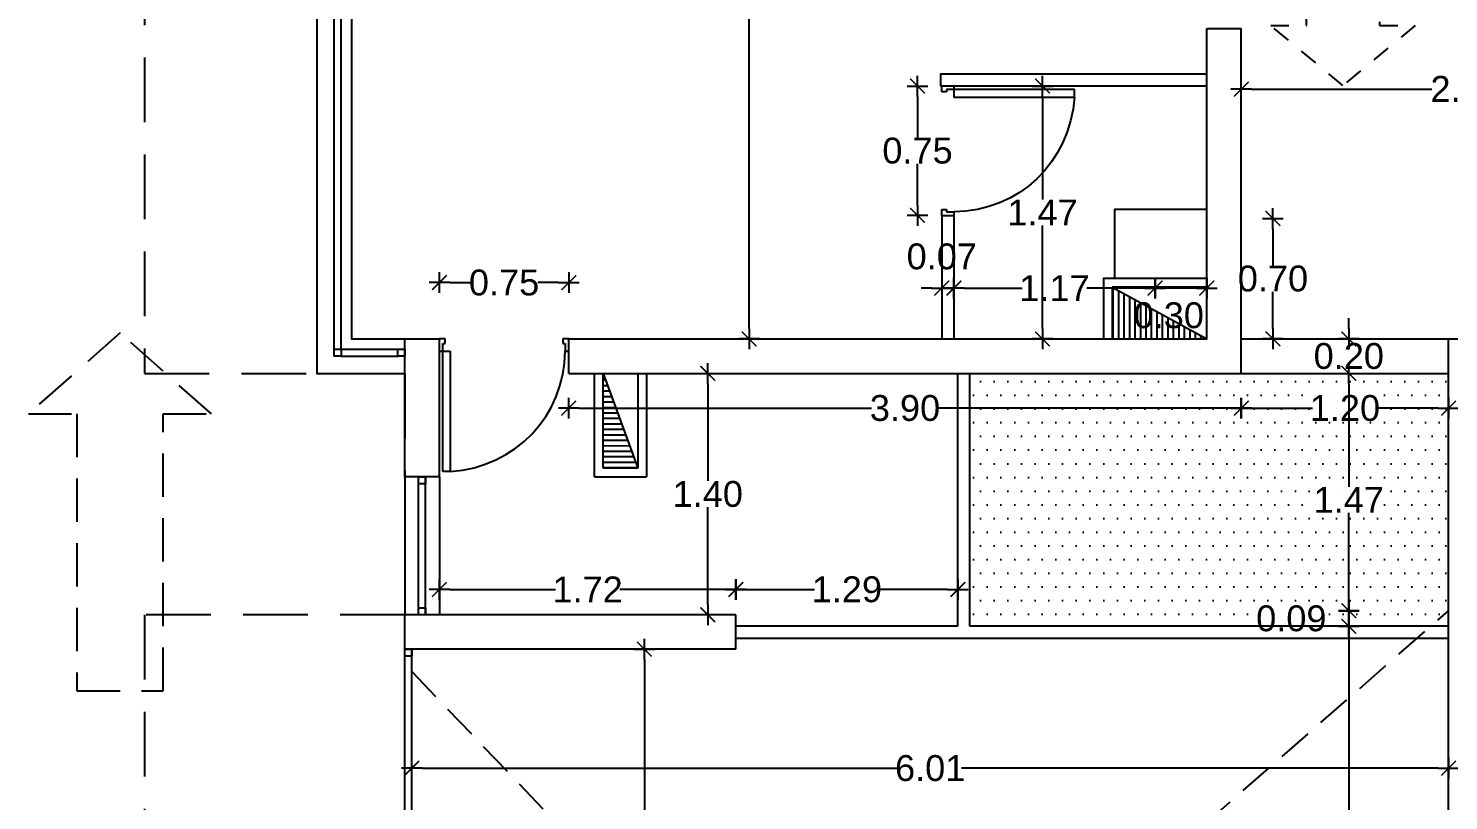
# Model space of a CAD drawing. Header units: millimetres. Extents: x 1217 to 2428, y 234 to 644.
# Drawn here: x 2356.4 to 2364.63, y 408.39 to 412.87 of the extents above; entities that cross this region are included whole.
import ezdxf

# ---------------------------------------------------------------- set-up
doc = ezdxf.new("R2010")
doc.units = ezdxf.units.MM
doc.linetypes.add('HIDDEN', pattern=[0.375, 0.25, -0.125])
doc.linetypes.add('HIDDEN2', pattern=[0.1875, 0.125, -0.0625])
doc.layers.get('0').update_dxf_attribs({"lineweight": 5})
for name, color, linetype in [('0.1', 251, 'Continuous'), ('0.2', 2, 'Continuous'), ('0.3', 6, 'Continuous'), ('COTAS INTERIORES', 3, 'Continuous'), ('MURO', 5, 'Continuous'), ('MUROS', 7, 'Continuous'), ('PUERTAS', 2, 'Continuous'), ('SHAFT', 3, 'Continuous')]:
    doc.layers.add(name, color=color, linetype=linetype)
doc.styles.add('INTERARQ', font='arial.ttf')
doc.dimstyles.new('ESCALA_1-50', dxfattribs={"dimtxt": 0.15, "dimasz": 0.06, "dimexe": 0.18, "dimexo": 0.0625, "dimgap": 0, "dimtad": 0, "dimtih": 1, "dimtoh": 1, "dimzin": 0, "dimdsep": 46, "dimtxsty": 'INTERARQ', "dimblk": 'DIMTICK', "dimcen": 0, "dimse1": 1, "dimse2": 1, "dimclrd": 256, "dimclre": 1, "dimclrt": 2, "dimadec": 0, "dimazin": 0, "dimtfac": 4.5, "dimtofl": 0, "dimtmove": 2, "dimatfit": 3, "dimldrblk": 'DIMTICK', "dimfxl": 1, "dimtolj": 1, "dimtzin": 0, "dimarcsym": 0})

# ---------------------------------------------------------------- blocks, each defined once
blk = doc.blocks.new('DFDFDFDFDDFGGG')
at = {"layer": 'PUERTAS'}
for p, q in [((381629.6763, 7752659.5205), (381629.6427, 7752659.5205)), ((381629.6763, 7752659.4936), (381629.6763, 7752659.5205)), ((381630.359, 7752659.5205), (381630.359, 7752659.4936)), ((381630.3927, 7752659.5205), (381630.359, 7752659.5205)), ((381629.6427, 7752659.4505), (381629.6629, 7752659.4505)), ((381629.6628, 7752658.7508), (381629.6629, 7752659.4505)), ((381629.6629, 7752659.4936), (381629.6763, 7752659.4936)), ((381629.6629, 7752659.4505), (381629.6629, 7752659.4936)), ((381629.6629, 7752659.4505), (381629.7061, 7752659.4505)), ((381629.7061, 7752659.4505), (381629.706, 7752658.7508)), ((381630.359, 7752659.4936), (381630.3725, 7752659.4936)), ((381630.3725, 7752659.4936), (381630.3725, 7752659.4505)), ((381630.3725, 7752659.4505), (381630.3927, 7752659.4505)), ((381629.706, 7752658.7508), (381629.6628, 7752658.7508))]:
    blk.add_line(p, q, dxfattribs=at)
blk.add_ellipse((381629.5787, 7752659.5294), major_axis=(-0.6336, 0.5233), ratio=0.91419, start_param=2.378631, end_param=3.775075, dxfattribs=at)
blk = doc.blocks.new('FLE')
at = {"layer": '0.1', "linetype": 'HIDDEN2', "elevation": 0}
for points in [[(382541.0671, 7753495.9584), (382541.0671, 7753500.898), (382540.5671, 7753500.898), (382540.5671, 7753495.9584, -0.414214), (382540.0671, 7753495.4584), (382538.8262, 7753495.4584), (382538.8262, 7753495.7034), (382538.4149, 7753495.2084), (382538.8262, 7753494.7133), (382538.8262, 7753494.9584), (382540.0671, 7753494.9584, 0.21525), (382540.8171, 7753495.2969, 0.138715)], [(382540.5671, 7753495.9584), (382540.5671, 7753500.898), (382541.0671, 7753500.898), (382541.0671, 7753495.9584, 0.414214), (382541.5671, 7753495.4584), (382542.8081, 7753495.4584), (382542.8081, 7753495.7034), (382543.2193, 7753495.2084), (382542.8081, 7753494.7133), (382542.8081, 7753494.9584), (382541.5671, 7753494.9584, -0.21525), (382540.8171, 7753495.2969, -0.21525)]]:
    blk.add_lwpolyline(points, format="xyb", dxfattribs=at)
blk = doc.blocks.new('DIMTICK')
at = {"color": 1}
for p, q in [((-1, 0), (1, 0)), ((0, 1), (0, -1))]:
    blk.add_line(p, q, dxfattribs=at)
at = {"color": 3, "const_width": 0.141}
blk.add_lwpolyline([(0.71, 0.71), (-0.71, -0.71)], dxfattribs=at)
blk = doc.blocks.new('*D1196')
at = {"layer": 'COTAS INTERIORES', "lineweight": -2, "ltscale": 3, "transparency": 16777216}
for p, q in [((2363.4927, 412.517), (2364.5378, 412.517)), ((2365.9746, 412.517), (2364.9295, 412.517))]:
    blk.add_line(p, q, dxfattribs=at)
at = {"layer": 'DEFPOINTS', "color": 0, "ltscale": 3, "transparency": 16777216}
for p in [(2366.0346, 412.9657, 0), (2363.4327, 412.869, 0), (2366.0346, 412.517)]:
    blk.add_point(p, dxfattribs=at)
at = {"layer": 'COTAS INTERIORES', "lineweight": -2, "ltscale": 3, "transparency": 16777216, "xscale": 0.06, "yscale": 0.06, "zscale": 0.06, "rotation": 180}
blk.add_blockref('DIMTICK', (2363.4327, 412.517), dxfattribs=at)
at = {"layer": 'COTAS INTERIORES', "lineweight": -2, "ltscale": 3, "transparency": 16777216, "xscale": 0.06, "yscale": 0.06, "zscale": 0.06}
blk.add_blockref('DIMTICK', (2366.0346, 412.517), dxfattribs=at)
at = {"layer": 'COTAS INTERIORES', "color": 2, "ltscale": 3, "transparency": 16777216, "insert": (2364.7337, 412.517), "char_height": 0.15, "attachment_point": 5, "style": 'INTERARQ'}
blk.add_mtext('\\A1;2.60', dxfattribs=at)
blk = doc.blocks.new('*D1090')
at = {"layer": 'COTAS INTERIORES', "lineweight": -2, "ltscale": 3, "transparency": 16777216}
for p, q in [((2361.6365, 411.3629), (2361.5765, 411.3629)), ((2361.8265, 411.3629), (2361.8865, 411.3629))]:
    blk.add_line(p, q, dxfattribs=at)
at = {"layer": 'DEFPOINTS', "color": 0, "ltscale": 3, "transparency": 16777216}
for p in [(2361.7665, 411.3629), (2361.6965, 411.0681), (2361.7665, 411.0681, 0)]:
    blk.add_point(p, dxfattribs=at)
at = {"layer": 'COTAS INTERIORES', "lineweight": -2, "ltscale": 3, "transparency": 16777216, "xscale": 0.06, "yscale": 0.06, "zscale": 0.06}
blk.add_blockref('DIMTICK', (2361.6965, 411.3629), dxfattribs=at)
at = {"layer": 'COTAS INTERIORES', "lineweight": -2, "ltscale": 3, "transparency": 16777216, "xscale": 0.06, "yscale": 0.06, "zscale": 0.06, "rotation": 180}
blk.add_blockref('DIMTICK', (2361.7665, 411.3629), dxfattribs=at)
at = {"layer": 'COTAS INTERIORES', "color": 2, "ltscale": 3, "transparency": 16777216, "insert": (2361.6965, 411.5459), "char_height": 0.15, "attachment_point": 5, "style": 'INTERARQ'}
blk.add_mtext('\\A1;0.07', dxfattribs=at)
blk = doc.blocks.new('*D1091')
at = {"layer": 'COTAS INTERIORES', "lineweight": -2, "ltscale": 3, "transparency": 16777216}
for p, q in [((2361.8265, 411.3629), (2362.162, 411.3629)), ((2362.8731, 411.3629), (2362.5375, 411.3629))]:
    blk.add_line(p, q, dxfattribs=at)
at = {"layer": 'DEFPOINTS', "color": 0, "ltscale": 3, "transparency": 16777216}
for p in [(2362.9331, 411.3629), (2361.7665, 411.0681, 0), (2362.9331, 411.0682, 0)]:
    blk.add_point(p, dxfattribs=at)
at = {"layer": 'COTAS INTERIORES', "lineweight": -2, "ltscale": 3, "transparency": 16777216, "xscale": 0.06, "yscale": 0.06, "zscale": 0.06, "rotation": 180}
blk.add_blockref('DIMTICK', (2361.7665, 411.3629), dxfattribs=at)
at = {"layer": 'COTAS INTERIORES', "lineweight": -2, "ltscale": 3, "transparency": 16777216, "xscale": 0.06, "yscale": 0.06, "zscale": 0.06}
blk.add_blockref('DIMTICK', (2362.9331, 411.3629), dxfattribs=at)
at = {"layer": 'COTAS INTERIORES', "color": 2, "ltscale": 3, "transparency": 16777216, "insert": (2362.3498, 411.3629), "char_height": 0.15, "attachment_point": 5, "style": 'INTERARQ'}
blk.add_mtext('\\A1;1.17', dxfattribs=at)
blk = doc.blocks.new('*D1092')
at = {"layer": 'COTAS INTERIORES', "lineweight": -2, "ltscale": 3, "transparency": 16777216}
for p, q in [((2363.6164, 411.7074), (2363.6164, 411.4944)), ((2363.6164, 411.1282), (2363.6164, 411.3412))]:
    blk.add_line(p, q, dxfattribs=at)
at = {"layer": 'DEFPOINTS', "color": 0, "ltscale": 3, "transparency": 16777216}
for p in [(2363.2327, 411.7674, 0), (2363.2327, 411.0682, 0), (2363.6164, 411.0682)]:
    blk.add_point(p, dxfattribs=at)
at = {"layer": 'COTAS INTERIORES', "lineweight": -2, "ltscale": 3, "transparency": 16777216, "xscale": 0.06, "yscale": 0.06, "zscale": 0.06}
for p, rotation in [((2363.6164, 411.7674), 90), ((2363.6164, 411.0682), 270)]:
    blk.add_blockref('DIMTICK', p, dxfattribs=dict(at, rotation=rotation))
at = {"layer": 'COTAS INTERIORES', "color": 2, "ltscale": 3, "transparency": 16777216, "insert": (2363.6164, 411.4178), "char_height": 0.15, "attachment_point": 5, "style": 'INTERARQ'}
blk.add_mtext('\\A1;0.70', dxfattribs=at)
blk = doc.blocks.new('*D1093')
at = {"layer": 'COTAS INTERIORES', "lineweight": -2, "ltscale": 3, "transparency": 16777216}
blk.add_line((2363.1727, 411.3629), (2362.9931, 411.3629), dxfattribs=at)
at = {"layer": 'DEFPOINTS', "color": 0, "ltscale": 3, "transparency": 16777216}
for p in [(2362.9331, 411.7674, 0), (2363.2327, 411.7674, 0), (2362.9331, 411.3629)]:
    blk.add_point(p, dxfattribs=at)
at = {"layer": 'COTAS INTERIORES', "lineweight": -2, "ltscale": 3, "transparency": 16777216, "xscale": 0.06, "yscale": 0.06, "zscale": 0.06, "rotation": 180}
blk.add_blockref('DIMTICK', (2362.9331, 411.3629), dxfattribs=at)
at = {"layer": 'COTAS INTERIORES', "lineweight": -2, "ltscale": 3, "transparency": 16777216, "xscale": 0.06, "yscale": 0.06, "zscale": 0.06}
blk.add_blockref('DIMTICK', (2363.2327, 411.3629), dxfattribs=at)
at = {"layer": 'COTAS INTERIORES', "color": 2, "ltscale": 3, "transparency": 16777216, "insert": (2363.0123, 411.2045), "char_height": 0.15, "attachment_point": 5, "style": 'INTERARQ'}
blk.add_mtext('\\A1;0.30', dxfattribs=at)
blk = doc.blocks.new('*D1094')
at = {"layer": 'COTAS INTERIORES', "lineweight": -2, "ltscale": 3, "transparency": 16777216}
for p, q in [((2362.2805, 412.4744), (2362.2805, 411.8766)), ((2362.2805, 411.1282), (2362.2805, 411.726))]:
    blk.add_line(p, q, dxfattribs=at)
at = {"layer": 'DEFPOINTS', "color": 0, "ltscale": 3, "transparency": 16777216}
for p in [(2361.6882, 412.5344, 0), (2362.2805, 412.5344), (2361.6965, 411.0682, 0)]:
    blk.add_point(p, dxfattribs=at)
at = {"layer": 'COTAS INTERIORES', "lineweight": -2, "ltscale": 3, "transparency": 16777216, "xscale": 0.06, "yscale": 0.06, "zscale": 0.06}
for p, rotation in [((2362.2805, 412.5344), 90), ((2362.2805, 411.0682), 270)]:
    blk.add_blockref('DIMTICK', p, dxfattribs=dict(at, rotation=rotation))
at = {"layer": 'COTAS INTERIORES', "color": 2, "ltscale": 3, "transparency": 16777216, "insert": (2362.2805, 411.8013), "char_height": 0.15, "attachment_point": 5, "style": 'INTERARQ'}
blk.add_mtext('\\A1;1.47', dxfattribs=at)
blk = doc.blocks.new('*D1208')
at = {"layer": 'COTAS INTERIORES', "lineweight": -2, "ltscale": 3, "transparency": 16777216}
for p, q in [((2361.5556, 412.4744), (2361.5556, 412.236)), ((2361.5556, 411.8444), (2361.5556, 412.0828))]:
    blk.add_line(p, q, dxfattribs=at)
at = {"layer": 'DEFPOINTS', "color": 0, "ltscale": 3, "transparency": 16777216}
for p in [(2361.5556, 412.5344), (2361.6882, 412.5344, 0), (2361.6964, 411.7844, 0)]:
    blk.add_point(p, dxfattribs=at)
at = {"layer": 'COTAS INTERIORES', "lineweight": -2, "ltscale": 3, "transparency": 16777216, "xscale": 0.06, "yscale": 0.06, "zscale": 0.06}
for p, rotation in [((2361.5556, 412.5344), 90), ((2361.5556, 411.7844), 270)]:
    blk.add_blockref('DIMTICK', p, dxfattribs=dict(at, rotation=rotation))
at = {"layer": 'COTAS INTERIORES', "color": 2, "ltscale": 3, "transparency": 16777216, "insert": (2361.5556, 412.1594), "char_height": 0.15, "attachment_point": 5, "style": 'INTERARQ'}
blk.add_mtext('\\A1;0.75', dxfattribs=at)
blk = doc.blocks.new('*D1209')
at = {"layer": 'COTAS INTERIORES', "lineweight": -2, "ltscale": 3, "transparency": 16777216}
for p, q in [((2360.5797, 416.4057), (2360.5797, 413.8435)), ((2360.5797, 411.1282), (2360.5797, 413.6904))]:
    blk.add_line(p, q, dxfattribs=at)
at = {"layer": 'DEFPOINTS', "color": 0, "ltscale": 3, "transparency": 16777216}
for p in [(2360.5797, 416.4657), (2360.6006, 416.4657, 0), (2360.6006, 411.0682, 0)]:
    blk.add_point(p, dxfattribs=at)
at = {"layer": 'COTAS INTERIORES', "lineweight": -2, "ltscale": 3, "transparency": 16777216, "xscale": 0.06, "yscale": 0.06, "zscale": 0.06}
for p, rotation in [((2360.5797, 416.4657), 90), ((2360.5797, 411.0682), 270)]:
    blk.add_blockref('DIMTICK', p, dxfattribs=dict(at, rotation=rotation))
at = {"layer": 'COTAS INTERIORES', "color": 2, "ltscale": 3, "transparency": 16777216, "insert": (2360.5797, 413.7669), "char_height": 0.15, "attachment_point": 5, "style": 'INTERARQ'}
blk.add_mtext('\\A1;5.40', dxfattribs=at)
blk = doc.blocks.new('*D1210')
at = {"layer": 'COTAS INTERIORES', "lineweight": -2, "ltscale": 3, "transparency": 16777216}
for p, q in [((2360.5628, 409.6154), (2360.9584, 409.6154)), ((2361.7299, 409.6154), (2361.3342, 409.6154))]:
    blk.add_line(p, q, dxfattribs=at)
at = {"layer": 'DEFPOINTS', "color": 0, "ltscale": 3, "transparency": 16777216}
for p in [(2360.5028, 409.6154), (2360.5028, 409.4019, 0), (2361.7899, 409.4019, 0)]:
    blk.add_point(p, dxfattribs=at)
at = {"layer": 'COTAS INTERIORES', "lineweight": -2, "ltscale": 3, "transparency": 16777216, "xscale": 0.06, "yscale": 0.06, "zscale": 0.06, "rotation": 180}
blk.add_blockref('DIMTICK', (2360.5028, 409.6154), dxfattribs=at)
at = {"layer": 'COTAS INTERIORES', "lineweight": -2, "ltscale": 3, "transparency": 16777216, "xscale": 0.06, "yscale": 0.06, "zscale": 0.06}
blk.add_blockref('DIMTICK', (2361.7899, 409.6154), dxfattribs=at)
at = {"layer": 'COTAS INTERIORES', "color": 2, "ltscale": 3, "transparency": 16777216, "insert": (2361.1463, 409.6154), "char_height": 0.15, "attachment_point": 5, "style": 'INTERARQ'}
blk.add_mtext('\\A1;1.29', dxfattribs=at)
blk = doc.blocks.new('*D1211')
at = {"layer": 'COTAS INTERIORES', "lineweight": -2, "ltscale": 3, "transparency": 16777216}
for p, q in [((2358.8437, 409.6154), (2359.4562, 409.6154)), ((2360.4428, 409.6154), (2359.8302, 409.6154))]:
    blk.add_line(p, q, dxfattribs=at)
at = {"layer": 'DEFPOINTS', "color": 0, "ltscale": 3, "transparency": 16777216}
for p in [(2358.7837, 409.6154), (2358.7837, 409.4686), (2360.5028, 409.4019, 0)]:
    blk.add_point(p, dxfattribs=at)
at = {"layer": 'COTAS INTERIORES', "lineweight": -2, "ltscale": 3, "transparency": 16777216, "xscale": 0.06, "yscale": 0.06, "zscale": 0.06, "rotation": 180}
blk.add_blockref('DIMTICK', (2358.7837, 409.6154), dxfattribs=at)
at = {"layer": 'COTAS INTERIORES', "lineweight": -2, "ltscale": 3, "transparency": 16777216, "xscale": 0.06, "yscale": 0.06, "zscale": 0.06}
blk.add_blockref('DIMTICK', (2360.5028, 409.6154), dxfattribs=at)
at = {"layer": 'COTAS INTERIORES', "color": 2, "ltscale": 3, "transparency": 16777216, "insert": (2359.6432, 409.6154), "char_height": 0.15, "attachment_point": 5, "style": 'INTERARQ'}
blk.add_mtext('\\A1;1.72', dxfattribs=at)
blk = doc.blocks.new('*D1212')
at = {"layer": 'COTAS INTERIORES', "lineweight": -2, "ltscale": 3, "transparency": 16777216}
for p, q in [((2360.3398, 410.8082), (2360.3398, 410.245)), ((2360.3398, 409.5286), (2360.3398, 410.0918))]:
    blk.add_line(p, q, dxfattribs=at)
at = {"layer": 'DEFPOINTS', "color": 0, "ltscale": 3, "transparency": 16777216}
for p in [(2360.2353, 410.8682, 0), (2360.3398, 410.8682), (2360.2353, 409.4686, 0)]:
    blk.add_point(p, dxfattribs=at)
at = {"layer": 'COTAS INTERIORES', "lineweight": -2, "ltscale": 3, "transparency": 16777216, "xscale": 0.06, "yscale": 0.06, "zscale": 0.06}
for p, rotation in [((2360.3398, 410.8682), 90), ((2360.3398, 409.4686), 270)]:
    blk.add_blockref('DIMTICK', p, dxfattribs=dict(at, rotation=rotation))
at = {"layer": 'COTAS INTERIORES', "color": 2, "ltscale": 3, "transparency": 16777216, "insert": (2360.3398, 410.1684), "char_height": 0.15, "attachment_point": 5, "style": 'INTERARQ'}
blk.add_mtext('\\A1;1.40', dxfattribs=at)
blk = doc.blocks.new('*D1213')
at = {"layer": 'COTAS INTERIORES', "lineweight": -2, "ltscale": 3, "transparency": 16777216}
for p, q in [((2358.8437, 411.3946), (2358.9633, 411.3946)), ((2359.4737, 411.3946), (2359.354, 411.3946))]:
    blk.add_line(p, q, dxfattribs=at)
at = {"layer": 'DEFPOINTS', "color": 0, "ltscale": 3, "transparency": 16777216}
for p in [(2358.7837, 411.3946), (2358.7837, 411.0682, 0), (2359.5337, 411.0682, 0)]:
    blk.add_point(p, dxfattribs=at)
at = {"layer": 'COTAS INTERIORES', "lineweight": -2, "ltscale": 3, "transparency": 16777216, "xscale": 0.06, "yscale": 0.06, "zscale": 0.06, "rotation": 180}
blk.add_blockref('DIMTICK', (2358.7837, 411.3946), dxfattribs=at)
at = {"layer": 'COTAS INTERIORES', "lineweight": -2, "ltscale": 3, "transparency": 16777216, "xscale": 0.06, "yscale": 0.06, "zscale": 0.06}
blk.add_blockref('DIMTICK', (2359.5337, 411.3946), dxfattribs=at)
at = {"layer": 'COTAS INTERIORES', "color": 2, "ltscale": 3, "transparency": 16777216, "insert": (2359.1587, 411.3946), "char_height": 0.15, "attachment_point": 5, "style": 'INTERARQ'}
blk.add_mtext('\\A1;0.75', dxfattribs=at)
blk = doc.blocks.new('*D1214')
at = {"layer": 'COTAS INTERIORES', "lineweight": -2, "ltscale": 3, "transparency": 16777216}
for p, q in [((2359.5937, 410.6667), (2361.2887, 410.6667)), ((2363.3727, 410.6667), (2361.6777, 410.6667))]:
    blk.add_line(p, q, dxfattribs=at)
at = {"layer": 'DEFPOINTS', "color": 0, "ltscale": 3, "transparency": 16777216}
for p in [(2359.5337, 410.8682, 0), (2363.4327, 410.8681, 0), (2363.4327, 410.6667)]:
    blk.add_point(p, dxfattribs=at)
at = {"layer": 'COTAS INTERIORES', "lineweight": -2, "ltscale": 3, "transparency": 16777216, "xscale": 0.06, "yscale": 0.06, "zscale": 0.06, "rotation": 180}
blk.add_blockref('DIMTICK', (2359.5337, 410.6667), dxfattribs=at)
at = {"layer": 'COTAS INTERIORES', "lineweight": -2, "ltscale": 3, "transparency": 16777216, "xscale": 0.06, "yscale": 0.06, "zscale": 0.06}
blk.add_blockref('DIMTICK', (2363.4327, 410.6667), dxfattribs=at)
at = {"layer": 'COTAS INTERIORES', "color": 2, "ltscale": 3, "transparency": 16777216, "insert": (2361.4832, 410.6667), "char_height": 0.15, "attachment_point": 5, "style": 'INTERARQ'}
blk.add_mtext('\\A1;3.90', dxfattribs=at)
blk = doc.blocks.new('*D1215')
at = {"layer": 'COTAS INTERIORES', "lineweight": -2, "ltscale": 3, "transparency": 16777216}
for p, q in [((2363.4927, 410.6667), (2363.8461, 410.6667)), ((2364.5746, 410.6667), (2364.2211, 410.6667))]:
    blk.add_line(p, q, dxfattribs=at)
at = {"layer": 'DEFPOINTS', "color": 0, "ltscale": 3, "transparency": 16777216}
for p in [(2363.4327, 410.8682, 0), (2364.6346, 410.8682, 0), (2364.6346, 410.6667)]:
    blk.add_point(p, dxfattribs=at)
at = {"layer": 'COTAS INTERIORES', "lineweight": -2, "ltscale": 3, "transparency": 16777216, "xscale": 0.06, "yscale": 0.06, "zscale": 0.06, "rotation": 180}
blk.add_blockref('DIMTICK', (2363.4327, 410.6667), dxfattribs=at)
at = {"layer": 'COTAS INTERIORES', "lineweight": -2, "ltscale": 3, "transparency": 16777216, "xscale": 0.06, "yscale": 0.06, "zscale": 0.06}
blk.add_blockref('DIMTICK', (2364.6346, 410.6667), dxfattribs=at)
at = {"layer": 'COTAS INTERIORES', "color": 2, "ltscale": 3, "transparency": 16777216, "insert": (2364.0336, 410.6667), "char_height": 0.15, "attachment_point": 5, "style": 'INTERARQ'}
blk.add_mtext('\\A1;1.20', dxfattribs=at)
blk = doc.blocks.new('*D1216')
at = {"layer": 'COTAS INTERIORES', "lineweight": -2, "ltscale": 3, "transparency": 16777216}
for p, q in [((2364.0561, 409.4319), (2364.0561, 408.2552)), ((2364.0561, 406.9253), (2364.0561, 408.102))]:
    blk.add_line(p, q, dxfattribs=at)
at = {"layer": 'DEFPOINTS', "color": 0, "ltscale": 3, "transparency": 16777216}
for p in [(2364.0561, 409.4919), (2364.6346, 409.4919, 0), (2364.6346, 406.8653, 0)]:
    blk.add_point(p, dxfattribs=at)
at = {"layer": 'COTAS INTERIORES', "lineweight": -2, "ltscale": 3, "transparency": 16777216, "xscale": 0.06, "yscale": 0.06, "zscale": 0.06}
for p, rotation in [((2364.0561, 409.4919), 90), ((2364.0561, 406.8653), 270)]:
    blk.add_blockref('DIMTICK', p, dxfattribs=dict(at, rotation=rotation))
at = {"layer": 'COTAS INTERIORES', "color": 2, "ltscale": 3, "transparency": 16777216, "insert": (2364.0561, 408.1786), "char_height": 0.15, "attachment_point": 5, "style": 'INTERARQ'}
blk.add_mtext('\\A1;2.63', dxfattribs=at)
blk = doc.blocks.new('*D1217')
at = {"layer": 'COTAS INTERIORES', "lineweight": -2, "ltscale": 3, "transparency": 16777216}
for p, q in [((2364.0561, 409.5519), (2364.0561, 409.6119)), ((2364.0561, 409.3419), (2364.0561, 409.2819))]:
    blk.add_line(p, q, dxfattribs=at)
at = {"layer": 'DEFPOINTS', "color": 0, "ltscale": 3, "transparency": 16777216}
for p in [(2364.6346, 409.4919, 0), (2364.0561, 409.4019), (2364.6346, 409.4019)]:
    blk.add_point(p, dxfattribs=at)
at = {"layer": 'COTAS INTERIORES', "lineweight": -2, "ltscale": 3, "transparency": 16777216, "xscale": 0.06, "yscale": 0.06, "zscale": 0.06}
for p, rotation in [((2364.0561, 409.4919), 270), ((2364.0561, 409.4019), 90)]:
    blk.add_blockref('DIMTICK', p, dxfattribs=dict(at, rotation=rotation))
at = {"layer": 'COTAS INTERIORES', "color": 2, "ltscale": 3, "transparency": 16777216, "insert": (2363.7229, 409.4469), "char_height": 0.15, "attachment_point": 5, "style": 'INTERARQ'}
blk.add_mtext('\\A1;0.09', dxfattribs=at)
blk = doc.blocks.new('*D1218')
at = {"layer": 'COTAS INTERIORES', "lineweight": -2, "ltscale": 3, "transparency": 16777216}
for p, q in [((2364.0561, 410.8082), (2364.0561, 410.2103)), ((2364.0561, 409.4619), (2364.0561, 410.0597))]:
    blk.add_line(p, q, dxfattribs=at)
at = {"layer": 'DEFPOINTS', "color": 0, "ltscale": 3, "transparency": 16777216}
for p in [(2364.0561, 410.8682), (2364.6346, 410.8682, 0), (2364.6346, 409.4019)]:
    blk.add_point(p, dxfattribs=at)
at = {"layer": 'COTAS INTERIORES', "lineweight": -2, "ltscale": 3, "transparency": 16777216, "xscale": 0.06, "yscale": 0.06, "zscale": 0.06}
for p, rotation in [((2364.0561, 410.8682), 90), ((2364.0561, 409.4019), 270)]:
    blk.add_blockref('DIMTICK', p, dxfattribs=dict(at, rotation=rotation))
at = {"layer": 'COTAS INTERIORES', "color": 2, "ltscale": 3, "transparency": 16777216, "insert": (2364.0561, 410.135), "char_height": 0.15, "attachment_point": 5, "style": 'INTERARQ'}
blk.add_mtext('\\A1;1.47', dxfattribs=at)
blk = doc.blocks.new('*D1219')
at = {"layer": 'COTAS INTERIORES', "lineweight": -2, "ltscale": 3, "transparency": 16777216}
for p, q in [((2364.0561, 411.1282), (2364.0561, 411.1882)), ((2364.0561, 410.8082), (2364.0561, 410.7482))]:
    blk.add_line(p, q, dxfattribs=at)
at = {"layer": 'DEFPOINTS', "color": 0, "ltscale": 3, "transparency": 16777216}
for p in [(2364.0561, 411.0682), (2364.6346, 411.0682), (2364.6346, 410.8682, 0)]:
    blk.add_point(p, dxfattribs=at)
at = {"layer": 'COTAS INTERIORES', "lineweight": -2, "ltscale": 3, "transparency": 16777216, "xscale": 0.06, "yscale": 0.06, "zscale": 0.06}
for p, rotation in [((2364.0561, 411.0682), 270), ((2364.0561, 410.8682), 90)]:
    blk.add_blockref('DIMTICK', p, dxfattribs=dict(at, rotation=rotation))
at = {"layer": 'COTAS INTERIORES', "color": 2, "ltscale": 3, "transparency": 16777216, "insert": (2364.0561, 410.9682), "char_height": 0.15, "attachment_point": 5, "style": 'INTERARQ'}
blk.add_mtext('\\A1;0.20', dxfattribs=at)
blk = doc.blocks.new('*D1221')
at = {"layer": 'COTAS INTERIORES', "lineweight": -2, "ltscale": 3, "transparency": 16777216}
for p, q in [((2359.972, 409.2086), (2359.972, 406.7803)), ((2359.972, 404.1987), (2359.972, 406.627))]:
    blk.add_line(p, q, dxfattribs=at)
at = {"layer": 'DEFPOINTS', "color": 0, "ltscale": 3, "transparency": 16777216}
for p in [(2359.8446, 409.2686, 0), (2359.972, 409.2686), (2359.8446, 404.1387, 0)]:
    blk.add_point(p, dxfattribs=at)
at = {"layer": 'COTAS INTERIORES', "lineweight": -2, "ltscale": 3, "transparency": 16777216, "xscale": 0.06, "yscale": 0.06, "zscale": 0.06}
for p, rotation in [((2359.972, 409.2686), 90), ((2359.972, 404.1387), 270)]:
    blk.add_blockref('DIMTICK', p, dxfattribs=dict(at, rotation=rotation))
at = {"layer": 'COTAS INTERIORES', "color": 2, "ltscale": 3, "transparency": 16777216, "insert": (2359.972, 406.7036), "char_height": 0.15, "attachment_point": 5, "style": 'INTERARQ'}
blk.add_mtext('\\A1;5.13', dxfattribs=at)
blk = doc.blocks.new('*D1222')
at = {"layer": 'COTAS INTERIORES', "lineweight": -2, "ltscale": 3, "transparency": 16777216}
for p, q in [((2358.6837, 408.5786), (2361.4484, 408.5786)), ((2364.5746, 408.5786), (2361.8099, 408.5786))]:
    blk.add_line(p, q, dxfattribs=at)
at = {"layer": 'DEFPOINTS', "color": 0, "ltscale": 3, "transparency": 16777216}
for p in [(2358.6237, 409.2686, 0), (2364.6346, 408.8414, 0), (2364.6346, 408.5786)]:
    blk.add_point(p, dxfattribs=at)
at = {"layer": 'COTAS INTERIORES', "lineweight": -2, "ltscale": 3, "transparency": 16777216, "xscale": 0.06, "yscale": 0.06, "zscale": 0.06, "rotation": 180}
blk.add_blockref('DIMTICK', (2358.6237, 408.5786), dxfattribs=at)
at = {"layer": 'COTAS INTERIORES', "lineweight": -2, "ltscale": 3, "transparency": 16777216, "xscale": 0.06, "yscale": 0.06, "zscale": 0.06}
blk.add_blockref('DIMTICK', (2364.6346, 408.5786), dxfattribs=at)
at = {"layer": 'COTAS INTERIORES', "color": 2, "ltscale": 3, "transparency": 16777216, "insert": (2361.6291, 408.5786), "char_height": 0.15, "attachment_point": 5, "style": 'INTERARQ'}
blk.add_mtext('\\A1;6.01', dxfattribs=at)

msp = doc.modelspace()

# ---------------------------------------------------------------- hatches: boundary and pattern name
at = {"layer": 'MUROS', "ltscale": 3}
h = msp.add_hatch(dxfattribs=at)
h.set_pattern_fill('DOTS', color=251, scale=0.05)
h.set_pattern_definition([(0, (1002.62363, -376.26156), (0.0396875, 0.079375), [0, -0.079375])])
h.paths.add_polyline_path([(2363.43267, 410.86817), (2361.85985, 410.86817), (2361.85985, 409.40185), (2364.63462, 409.40185), (2364.63462, 410.86817)])
at = {"layer": 'SHAFT'}
h = msp.add_hatch(dxfattribs=at)
h.set_pattern_fill('ANSI31', color=256, scale=0.01, angle=-315, style=0)
h.set_pattern_definition([(90, (-7750984.00724, 381978.967782), (-0.03175, 8e-17), [])])
h.paths.add_polyline_path([(2362.68332, 411.06817), (2362.68335, 411.36811), (2363.23317, 411.06817)])
at = {"layer": 'SHAFT', "linetype": 'ByBlock'}
h = msp.add_hatch(dxfattribs=at)
h.set_pattern_fill('ANSI31', color=256, scale=0.01, angle=-405, style=0)
h.set_pattern_definition([(180, (7755701.032086, -381124.661532), (-6e-17, -0.03175000233469), [])])
h.paths.add_polyline_path([(2359.93356, 410.3183), (2359.73365, 410.86813), (2359.73365, 410.51909), (2359.73365, 410.31848)])
h = msp.add_hatch(dxfattribs=at)
h.set_pattern_fill('ANSI31', color=256, scale=0.01, angle=-405, style=0)
h.set_pattern_definition([(180, (7755701.032086, -381124.661532), (-6e-17, -0.03175000233469), [])])
h.paths.add_polyline_path([(2359.93356, 410.3183), (2359.73365, 410.86813), (2359.73365, 410.51909), (2359.73365, 410.31848)])

# ---------------------------------------------------------------- linework, layer by layer
at = {"layer": '0.1'}
for p, q in [((2358.21359, 411.00817, 0), (2358.54366, 411.00817, 0)), ((2358.21359, 410.96817, 0), (2358.54366, 410.96817, 0))]:
    msp.add_line(p, q, dxfattribs=at)
at = {"layer": '0.1', "elevation": 0}
for points in [[(2358.17359, 411.00817), (2358.17359, 416.42572)], [(2358.21359, 411.00817), (2358.21359, 416.42572)], [(2358.58366, 410.26848), (2358.58367, 409.46863)], [(2358.66366, 409.46862), (2358.66367, 410.26848)], [(2358.70366, 409.46862), (2358.70367, 410.26848)], [(2358.78366, 410.26848), (2358.78366, 409.46862)], [(2358.58367, 404.17865), (2358.58367, 409.26863)], [(2358.62367, 404.17865), (2358.62367, 409.26863)]]:
    msp.add_lwpolyline(points, dxfattribs=at)
at = {"layer": '0.1', "color": 8, "linetype": 'HIDDEN', "elevation": 0}
msp.add_lwpolyline([(2356.93218, 411.10288), (2356.40116, 410.63343), (2356.68218, 410.63343), (2356.68218, 409.02825), (2357.18218, 409.02825), (2357.18218, 410.63343), (2357.4632, 410.63343)], close=True, dxfattribs=at)
at = {"layer": '0.1', "linetype": 'HIDDEN', "ltscale": 0.8, "elevation": 0}
for points in [[(2358.70365, 404.29864), (2364.63461, 409.49185)], [(2358.62367, 409.13864), (2363.53399, 404.00865)]]:
    msp.add_lwpolyline(points, dxfattribs=at)
at = {"layer": '0.2', "color": 8, "elevation": 0}
msp.add_lwpolyline([(2363.23319, 411.41811), (2363.23319, 411.81811), (2362.69719, 411.81811), (2362.69719, 411.41811)], dxfattribs=at)
at = {"layer": '0.2', "elevation": 0}
for points in [[(2358.21359, 410.96817), (2358.17359, 410.96817), (2358.17359, 411.00817), (2358.21359, 411.00817), (2358.21359, 410.96817)], [(2358.58366, 410.96817), (2358.54366, 410.96817), (2358.54366, 411.00817), (2358.58366, 411.00817), (2358.58366, 410.96817)], [(2358.66366, 410.26848), (2358.70366, 410.26848), (2358.70366, 410.22848), (2358.66366, 410.22848), (2358.66366, 410.26848)], [(2358.66366, 409.50862), (2358.70366, 409.50862), (2358.70366, 409.46862), (2358.66366, 409.46862), (2358.66366, 409.50862)], [(2358.58367, 409.26862), (2358.62367, 409.26862), (2358.62367, 409.22862), (2358.58367, 409.22862), (2358.58367, 409.26862)]]:
    msp.add_lwpolyline(points, dxfattribs=at)
at = {"layer": '0.3'}
for p, q in [((2363.23323, 412.53443, 0), (2361.68821, 412.53443, 0)), ((2361.76644, 411.78443, 0), (2361.76644, 411.06817, 0)), ((2359.68365, 410.26848, 0), (2359.68365, 410.86818, 0)), ((2359.68365, 410.26848, 0), (2359.68365, 410.86818, 0)), ((2359.73365, 410.31848, 0), (2359.73365, 410.86818, 0)), ((2359.73365, 410.31848, 0), (2359.73365, 410.86818, 0)), ((2359.93356, 410.86818, 0), (2359.93356, 410.3183, 0)), ((2359.93356, 410.86818, 0), (2359.93356, 410.3183, 0)), ((2359.98356, 410.86816, 0), (2359.98356, 410.2683, 0)), ((2359.98356, 410.86816, 0), (2359.98356, 410.2683, 0)), ((2361.85985, 409.40185, 0), (2361.85985, 410.86811, 0)), ((2361.78985, 409.40185, 0), (2360.50281, 409.40185, 0)), ((2364.63462, 409.40185, 0), (2361.85985, 409.40185, 0))]:
    msp.add_line(p, q, dxfattribs=at)
at = {"layer": '0.3', "elevation": 0}
for points in [[(2363.23322, 412.60443), (2361.68821, 412.60443), (2361.68821, 412.53443)], [(2361.69644, 411.78443), (2361.69644, 411.06817)], [(2361.69644, 411.78443), (2361.76644, 411.78443)], [(2363.23319, 411.41811), (2362.63335, 411.41811), (2362.63339, 411.06811)], [(2361.78985, 409.40185), (2361.78985, 410.86811)], [(2359.93356, 410.3183), (2359.73365, 410.3183)], [(2359.93356, 410.3183), (2359.73365, 410.3183)], [(2359.68365, 410.26848), (2359.98356, 410.2683)], [(2359.68365, 410.26848), (2359.98356, 410.2683)], [(2364.63461, 409.33185), (2360.50281, 409.33185), (2360.50281, 409.33185)]]:
    msp.add_lwpolyline(points, dxfattribs=at)
msp.add_lwpolyline([(2362.68335, 411.36811), (2362.68335, 411.06811), (2363.2332, 411.06817), (2363.23319, 411.36811)], close=True, dxfattribs=at)
at = {"layer": 'MURO', "color": 2, "ltscale": 3, "elevation": 0}
for points in [[(2358.07359, 416.46572), (2358.07359, 410.86818), (2358.58366, 410.86817)], [(2358.27359, 416.46572), (2358.27359, 411.06818), (2358.58366, 411.06817)]]:
    msp.add_lwpolyline(points, dxfattribs=at)
at = {"layer": 'MURO', "color": 5, "elevation": 0}
for points in [[(2363.43267, 411.06817), (2364.63462, 411.06817)], [(2363.43267, 410.86817), (2364.63462, 410.86817)]]:
    msp.add_lwpolyline(points, dxfattribs=at)
at = {"layer": 'MUROS'}
for p, q in [((2363.23338, 411.06817, 0), (2363.2332, 412.86904, 0)), ((2363.2332, 412.86904, 0), (2363.43269, 412.86904, 0)), ((2363.43267, 410.86817, 0), (2363.43269, 412.86904, 0)), ((2358.78366, 410.26848, 0), (2358.78366, 411.06817, 0)), ((2364.63461, 406.86533, 0), (2364.63462, 411.06817, 0)), ((2359.53366, 410.86818, 0), (2363.43267, 410.86817, 0)), ((2358.78366, 410.26848, 0), (2358.58366, 410.26848, 0))]:
    msp.add_line(p, q, dxfattribs=at)
at = {"layer": 'MUROS', "ltscale": 3}
msp.add_line((2358.58366, 410.26848, 0), (2358.58362, 410.86818, 0), dxfattribs=at)
at = {"layer": 'MUROS', "color": 3, "linetype": 'HIDDEN2', "ltscale": 3, "elevation": 0}
msp.add_lwpolyline([(2357.07365, 422.26228), (2357.07365, 410.86725), (2358.5837, 410.86724), (2358.58371, 409.4677), (2357.07364, 409.46771), (2357.07364, 404.7371), (2357.87364, 403.9371), (2358.58369, 403.9371), (2358.58369, 400.96783)], dxfattribs=at)
at = {"layer": 'MUROS', "elevation": 0}
for points in [[(2358.58366, 410.26848), (2358.58366, 411.06817), (2358.78366, 411.06817)], [(2359.53366, 411.06817), (2363.23338, 411.06817)], [(2358.58367, 409.26863), (2358.58367, 409.46863)], [(2360.50281, 409.46862), (2358.58367, 409.46862)], [(2360.50281, 409.26862), (2360.50281, 409.46862)], [(2360.50281, 409.26862), (2358.58367, 409.26862)]]:
    msp.add_lwpolyline(points, dxfattribs=at)
at = {"layer": 'MUROS', "ltscale": 3, "elevation": 0}
for points in [[(2359.53366, 410.86818), (2359.53366, 411.06817)], [(2364.63462, 411.06817), (2364.83462, 411.06817)]]:
    msp.add_lwpolyline(points, dxfattribs=at)
at = {"layer": 'SHAFT'}
msp.add_line((2362.68332, 411.27817, 0), (2362.68332, 411.06817, 0), dxfattribs=at)
at = {"layer": 'SHAFT', "elevation": 0}
msp.add_lwpolyline([(2362.68335, 411.36811), (2363.23317, 411.06817)], dxfattribs=at)
at = {"layer": 'SHAFT', "linetype": 'ByBlock', "elevation": 0}
msp.add_lwpolyline([(2359.73363, 410.86818), (2359.93356, 410.3183)], dxfattribs=at)
msp.add_lwpolyline([(2359.73363, 410.86818), (2359.93356, 410.3183)], dxfattribs=at)

# ---------------------------------------------------------------- block references
at = {"layer": '0.1', "linetype": 'HIDDEN2', "xscale": 0.8466550633729639, "yscale": 0.8466550633729639, "zscale": 0.8466550633729639, "rotation": 270}
msp.add_blockref('FLE', (-6562171.95465, 324294.69155, 0), dxfattribs=at)
at = {"layer": 'PUERTAS', "xscale": -1, "rotation": 90}
msp.add_blockref('DFDFDFDFDDFGGG', (7755021.21692, 382042.17713, 0), dxfattribs=at)
at = {"layer": 'PUERTAS'}
msp.add_blockref('DFDFDFDFDDFGGG', (-379270.85903, -7752248.4523, 0), dxfattribs=at)

# ---------------------------------------------------------------- dimensions: what is measured, and where the dimension line sits
at = {"layer": 'COTAS INTERIORES', "ltscale": 3}
for base, p1, p2, angle, picture, middle in [((2360.57969, 416.46572, 0), (2360.60058, 411.06817, 0), (2360.60058, 416.46572, 0), 90, '*D1209', (2360.57969, 413.76695, 0)), ((2361.5556, 412.53443, 0), (2361.69644, 411.78443, 0), (2361.68821, 412.53443, 0), 90, '*D1208', (2361.5556, 412.15943, 0)), ((2362.28049, 412.53443, 0), (2361.69645, 411.06818, 0), (2361.68821, 412.53443, 0), 270, '*D1094', (2362.28049, 411.80131, 0)), ((2363.61645, 411.06818, 0), (2363.23271, 411.76736, 0), (2363.23271, 411.06818, 0), 270, '*D1092', (2363.61645, 411.41777, 0)), ((2364.0561, 411.06817, 0), (2364.63462, 410.86817, 0), (2364.63462, 411.06817, 0), 90, '*D1219', (2364.0561, 410.96817, 0)), ((2360.33981, 410.86818, 0), (2360.23526, 409.46862, 0), (2360.23526, 410.86818, 0), 90, '*D1212', (2360.33981, 410.1684, 0)), ((2364.0561, 410.86817, 0), (2364.63462, 409.40185, 0), (2364.63462, 410.86817, 0), 90, '*D1218', (2364.0561, 410.13501, 0)), ((2364.0561, 409.40185, 0), (2364.63461, 409.49185, 0), (2364.63462, 409.40185, 0), 90, '*D1217', (2363.72293, 409.44685, 0)), ((2364.0561, 409.49185, 0), (2364.63461, 406.86533, 0), (2364.63461, 409.49185, 0), 90, '*D1216', (2364.0561, 408.17859, 0)), ((2359.97196, 409.26862, 0), (2359.84458, 404.13865, 0), (2359.84459, 409.26862, 0), 90, '*D1221', (2359.97196, 406.70364, 0))]:
    dim = msp.add_linear_dim(base=base, p1=p1, p2=p2, angle=angle, dimstyle='ESCALA_1-50', dxfattribs=at)
    dim.commit()
    dim.dimension.update_dxf_attribs({"geometry": picture, "text_midpoint": middle})
for base, p1, p2, picture, middle in [((2366.03463, 412.51702, 0), (2363.43269, 412.86904, 0), (2366.03463, 412.96574, 0), '*D1196', (2364.73366, 412.51702, 0)), ((2358.78366, 411.39462, 0), (2359.53366, 411.06817, 0), (2358.78366, 411.06817, 0), '*D1213', (2359.15866, 411.39462, 0)), ((2362.93306, 411.36285, 0), (2361.76645, 411.06814, 0), (2362.93306, 411.06818, 0), '*D1091', (2362.34975, 411.36285, 0)), ((2363.43267, 410.6667, 0), (2359.53366, 410.86818, 0), (2363.43267, 410.86814, 0), '*D1214', (2361.48317, 410.6667, 0)), ((2364.63462, 410.6667, 0), (2363.43267, 410.86817, 0), (2364.63462, 410.86817, 0), '*D1215', (2364.03364, 410.6667, 0)), ((2358.78366, 409.61537, 0), (2360.50281, 409.40185, 0), (2358.78366, 409.46862, 0), '*D1211', (2359.64323, 409.61537, 0)), ((2360.50281, 409.61537, 0), (2361.78985, 409.40185, 0), (2360.50281, 409.40185, 0), '*D1210', (2361.14633, 409.61537, 0)), ((2364.63461, 408.5786, 0), (2358.62367, 409.26862, 0), (2364.63461, 408.84141, 0), '*D1222', (2361.62914, 408.5786, 0))]:
    dim = msp.add_linear_dim(base=base, p1=p1, p2=p2, dimstyle='ESCALA_1-50', dxfattribs=at)
    dim.commit()
    dim.dimension.update_dxf_attribs({"geometry": picture, "text_midpoint": middle})
for base, p1, p2, picture, middle in [((2362.93306, 411.36285, 0), (2363.23271, 411.76736, 0), (2362.93306, 411.76736, 0), '*D1093', (2363.01231, 411.20455, 0)), ((2361.76645, 411.36285, 0), (2361.69645, 411.06815, 0), (2361.76645, 411.06814, 0), '*D1090', (2361.69645, 411.5459, 0))]:
    dim = msp.add_linear_dim(base=base, p1=p1, p2=p2, dimstyle='ESCALA_1-50', dxfattribs=at)
    dim.commit()
    dim.dimension.update_dxf_attribs({"geometry": picture, "text_midpoint": middle, "dimtype": 160})

doc.saveas('drawing.dxf')
